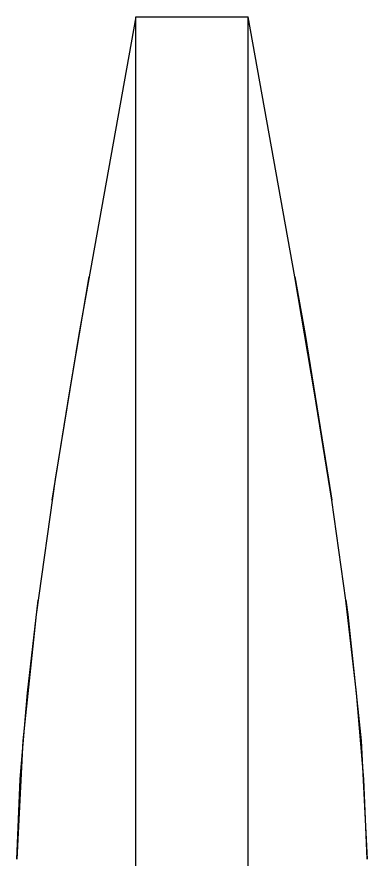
# Model space of a CAD drawing. Header units: millimetres. Extents: x -1 to 4489, y 0 to 1364.
# Drawn here: x 2418.844 to 2419.727, y 438.113 to 440.237 of the extents above; entities that cross this region are included whole.
import ezdxf

# ---------------------------------------------------------------- set-up
doc = ezdxf.new("R2010")
doc.units = ezdxf.units.MM
doc.linetypes.add('HIDDEN', pattern=[9.525, 6.35, -3.175])
doc.layers.add('DEFAULT_2', color=8, linetype='HIDDEN')

# ---------------------------------------------------------------- blocks, each defined once
blk = doc.blocks.new('A$C2FA92B4D')
at = {"color": 9, "linetype": 'Continuous'}
for p, q in [((14.5581, 36.9), (14.5581, 29.7048)), ((14.8419, 36.9), (14.8419, 29.7048)), ((14.8419, 29.7048), (14.5581, 29.7048))]:
    blk.add_line(p, q, dxfattribs=at)
at = {"color": 7, "linetype": 'Continuous'}
for p, q in [((14.2585, 31.8289), (14.2667, 31.6271)), ((15.1265, 31.5306), (15.1415, 31.8289)), ((14.2667, 31.6271), (14.285, 31.4098)), ((15.0926, 31.2122), (15.1265, 31.5306)), ((14.285, 31.4098), (14.3122, 31.1759)), ((15.0445, 30.8706), (15.0926, 31.2122)), ((14.3122, 31.1759), (14.3478, 30.924)), ((14.3478, 30.924), (14.3909, 30.6528)), ((14.9851, 30.506), (15.0445, 30.8706)), ((14.3909, 30.6528), (14.441, 30.3604)), ((14.8419, 29.7048), (14.9851, 30.506)), ((14.441, 30.3604), (14.5581, 29.7048))]:
    blk.add_line(p, q, dxfattribs=at)
at = {"layer": 'DEFAULT_2', "color": 8, "linetype": 'HIDDEN'}
for p, q in [((14.2735, 31.5306), (14.2585, 31.8289)), ((15.1415, 31.8289), (15.1333, 31.6271)), ((15.1333, 31.6271), (15.115, 31.4098)), ((14.3074, 31.2122), (14.2735, 31.5306)), ((15.115, 31.4098), (15.0878, 31.1759)), ((14.3122, 31.1759), (14.3074, 31.2122)), ((14.3555, 30.8706), (14.3478, 30.924)), ((15.0522, 30.924), (15.0091, 30.6528)), ((14.4149, 30.506), (14.3555, 30.8706)), ((15.0091, 30.6528), (14.959, 30.3604)), ((14.441, 30.3604), (14.4149, 30.506))]:
    blk.add_line(p, q, dxfattribs=at)

msp = doc.modelspace()

# ---------------------------------------------------------------- block references
at = {"rotation": 180}
msp.add_blockref('A$C2FA92B4D', (2433.9857, 469.9417), dxfattribs=at)

doc.saveas('drawing.dxf')
